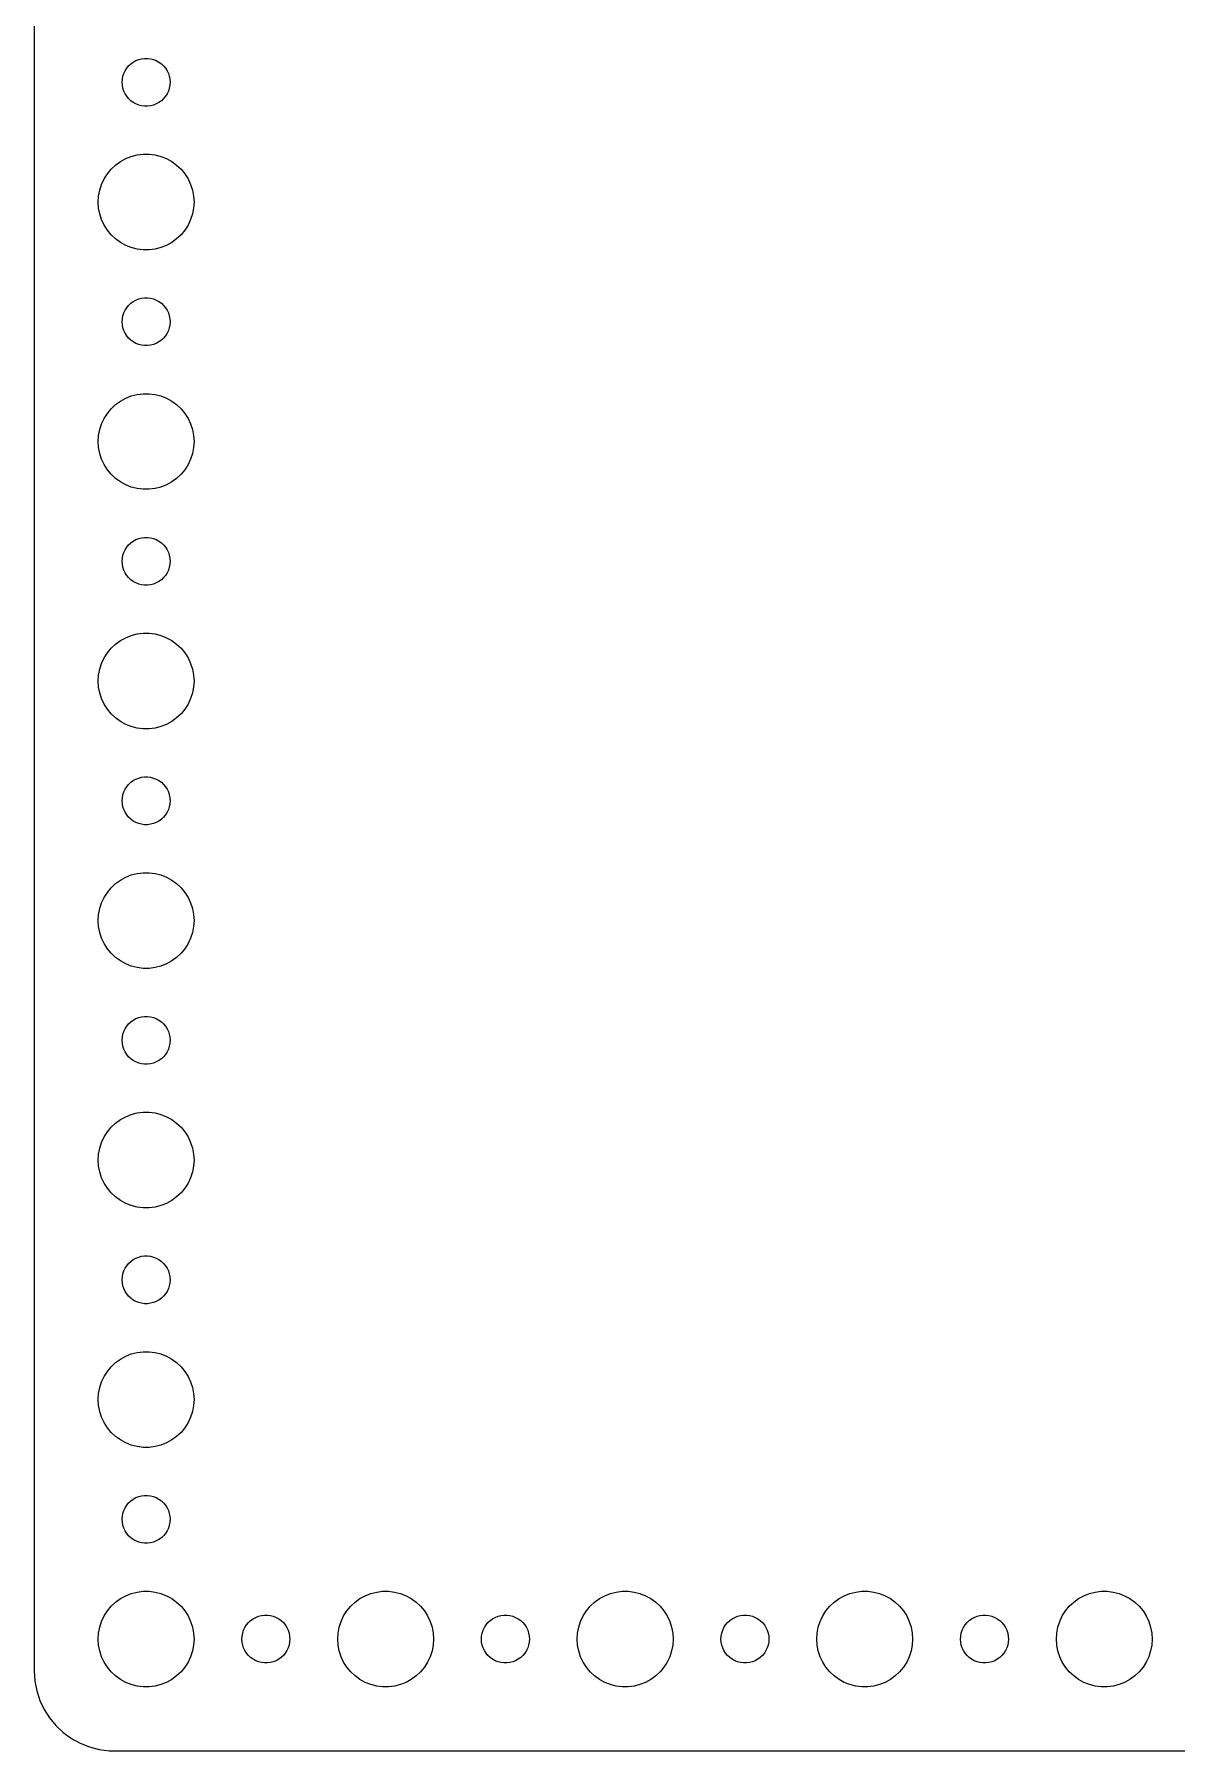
# Model space of a CAD drawing. Header units: metres. Extents: x -150 to 150, y -112 to 112.
# Drawn here: x -149.5 to -78, y -112 to -4.5 of the extents above; entities that cross this region are included whole.
import ezdxf

# ---------------------------------------------------------------- set-up
doc = ezdxf.new("R2010")
doc.units = ezdxf.units.M

msp = doc.modelspace()

# ---------------------------------------------------------------- linework, layer by layer
for p, q in [((-149.5, 107), (-149.5, -107)), ((-143.593, -6.47318), (-143.456, -6.34422)), ((-143.456, -6.34422), (-143.304, -6.23351)), ((-143.304, -6.23351), (-143.139, -6.14275)), ((-143.139, -6.14275), (-142.964, -6.07341)), ((-142.964, -6.07341), (-142.781, -6.02657)), ((-142.781, -6.02657), (-142.594, -6.00294)), ((-142.594, -6.00294), (-142.406, -6.00294)), ((-142.406, -6.00294), (-142.219, -6.02657)), ((-142.219, -6.02657), (-142.036, -6.07341)), ((-142.036, -6.07341), (-141.861, -6.14275)), ((-141.861, -6.14275), (-141.696, -6.23351)), ((-141.696, -6.23351), (-141.544, -6.34422)), ((-141.544, -6.34422), (-141.407, -6.47318)), ((-144, -7.5), (-143.988, -7.312)), ((-143.988, -7.68799), (-144, -7.5)), ((-143.988, -7.312), (-143.953, -7.12695)), ((-143.953, -7.12695), (-143.895, -6.9478)), ((-143.895, -6.9478), (-143.814, -6.77736)), ((-143.814, -6.77736), (-143.714, -6.61832)), ((-143.714, -6.61832), (-143.593, -6.47318)), ((-141.407, -6.47318), (-141.286, -6.61832)), ((-141.286, -6.61832), (-141.186, -6.77736)), ((-141.186, -6.77736), (-141.105, -6.9478)), ((-141.105, -6.9478), (-141.047, -7.12695)), ((-141.047, -7.12695), (-141.012, -7.312)), ((-141.012, -7.312), (-141, -7.5)), ((-141, -7.5), (-141.012, -7.68799)), ((-143.953, -7.87303), (-143.988, -7.68799)), ((-143.895, -8.05219), (-143.953, -7.87303)), ((-143.814, -8.22263), (-143.895, -8.05219)), ((-143.714, -8.38167), (-143.814, -8.22263)), ((-143.593, -8.52681), (-143.714, -8.38167)), ((-143.456, -8.65576), (-143.593, -8.52681)), ((-141.407, -8.52681), (-141.544, -8.65576)), ((-141.286, -8.38167), (-141.407, -8.52681)), ((-141.186, -8.22263), (-141.286, -8.38167)), ((-141.105, -8.05219), (-141.186, -8.22263)), ((-141.047, -7.87303), (-141.105, -8.05219)), ((-141.012, -7.68799), (-141.047, -7.87303)), ((-143.304, -8.76648), (-143.456, -8.65576)), ((-143.139, -8.85724), (-143.304, -8.76648)), ((-142.964, -8.92657), (-143.139, -8.85724)), ((-142.781, -8.97342), (-142.964, -8.92657)), ((-142.594, -8.99704), (-142.781, -8.97342)), ((-142.406, -8.99704), (-142.594, -8.99704)), ((-142.219, -8.97342), (-142.406, -8.99704)), ((-142.036, -8.92657), (-142.219, -8.97342)), ((-141.861, -8.85724), (-142.036, -8.92657)), ((-141.696, -8.76648), (-141.861, -8.85724)), ((-141.544, -8.65576), (-141.696, -8.76648)), ((-144.687, -12.9464), (-144.412, -12.6884)), ((-144.412, -12.6884), (-144.107, -12.467)), ((-144.107, -12.467), (-143.777, -12.2855)), ((-143.777, -12.2855), (-143.427, -12.1468)), ((-143.427, -12.1468), (-143.062, -12.0531)), ((-143.062, -12.0531), (-142.688, -12.0059)), ((-142.688, -12.0059), (-142.312, -12.0059)), ((-142.312, -12.0059), (-141.938, -12.0531)), ((-141.938, -12.0531), (-141.573, -12.1468)), ((-141.573, -12.1468), (-141.223, -12.2855)), ((-141.223, -12.2855), (-140.893, -12.467)), ((-140.893, -12.467), (-140.588, -12.6884)), ((-140.588, -12.6884), (-140.313, -12.9464)), ((-145.406, -14.2539), (-145.289, -13.8956)), ((-145.289, -13.8956), (-145.129, -13.5547)), ((-145.129, -13.5547), (-144.927, -13.2366)), ((-144.927, -13.2366), (-144.687, -12.9464)), ((-140.313, -12.9464), (-140.073, -13.2366)), ((-140.073, -13.2366), (-139.871, -13.5547)), ((-139.871, -13.5547), (-139.711, -13.8956)), ((-139.711, -13.8956), (-139.594, -14.2539)), ((-145.5, -15), (-145.476, -14.624)), ((-145.476, -15.376), (-145.5, -15)), ((-145.476, -14.624), (-145.406, -14.2539)), ((-139.594, -14.2539), (-139.524, -14.624)), ((-139.524, -14.624), (-139.5, -15)), ((-139.5, -15), (-139.524, -15.376)), ((-145.406, -15.7461), (-145.476, -15.376)), ((-145.289, -16.1044), (-145.406, -15.7461)), ((-145.129, -16.4453), (-145.289, -16.1044)), ((-139.711, -16.1044), (-139.871, -16.4453)), ((-139.594, -15.7461), (-139.711, -16.1044)), ((-139.524, -15.376), (-139.594, -15.7461)), ((-144.927, -16.7634), (-145.129, -16.4453)), ((-144.687, -17.0536), (-144.927, -16.7634)), ((-144.412, -17.3115), (-144.687, -17.0536)), ((-140.313, -17.0536), (-140.588, -17.3115)), ((-140.073, -16.7634), (-140.313, -17.0536)), ((-139.871, -16.4453), (-140.073, -16.7634)), ((-144.107, -17.533), (-144.412, -17.3115)), ((-143.777, -17.7145), (-144.107, -17.533)), ((-143.427, -17.8532), (-143.777, -17.7145)), ((-143.062, -17.9469), (-143.427, -17.8532)), ((-142.688, -17.9941), (-143.062, -17.9469)), ((-142.312, -17.9941), (-142.688, -17.9941)), ((-141.938, -17.9469), (-142.312, -17.9941)), ((-141.573, -17.8532), (-141.938, -17.9469)), ((-141.223, -17.7145), (-141.573, -17.8532)), ((-140.893, -17.533), (-141.223, -17.7145)), ((-140.588, -17.3115), (-140.893, -17.533)), ((-143.714, -21.6183), (-143.593, -21.4732)), ((-143.593, -21.4732), (-143.456, -21.3442)), ((-143.456, -21.3442), (-143.304, -21.2335)), ((-143.304, -21.2335), (-143.139, -21.1427)), ((-143.139, -21.1427), (-142.964, -21.0734)), ((-142.964, -21.0734), (-142.781, -21.0266)), ((-142.781, -21.0266), (-142.594, -21.003)), ((-142.594, -21.003), (-142.406, -21.003)), ((-142.406, -21.003), (-142.219, -21.0266)), ((-142.219, -21.0266), (-142.036, -21.0734)), ((-142.036, -21.0734), (-141.861, -21.1427)), ((-141.861, -21.1427), (-141.696, -21.2335)), ((-141.696, -21.2335), (-141.544, -21.3442)), ((-141.544, -21.3442), (-141.407, -21.4732)), ((-141.407, -21.4732), (-141.286, -21.6183)), ((-144, -22.5), (-143.988, -22.312)), ((-143.988, -22.688), (-144, -22.5)), ((-143.988, -22.312), (-143.953, -22.127)), ((-143.953, -22.127), (-143.895, -21.9478)), ((-143.895, -21.9478), (-143.814, -21.7774)), ((-143.814, -21.7774), (-143.714, -21.6183)), ((-141.286, -21.6183), (-141.186, -21.7774)), ((-141.186, -21.7774), (-141.105, -21.9478)), ((-141.105, -21.9478), (-141.047, -22.127)), ((-141.047, -22.127), (-141.012, -22.312)), ((-141.012, -22.312), (-141, -22.5)), ((-141, -22.5), (-141.012, -22.688)), ((-143.953, -22.873), (-143.988, -22.688)), ((-143.895, -23.0522), (-143.953, -22.873)), ((-143.814, -23.2226), (-143.895, -23.0522)), ((-143.714, -23.3817), (-143.814, -23.2226)), ((-143.593, -23.5268), (-143.714, -23.3817)), ((-143.456, -23.6558), (-143.593, -23.5268)), ((-141.407, -23.5268), (-141.544, -23.6558)), ((-141.286, -23.3817), (-141.407, -23.5268)), ((-141.186, -23.2226), (-141.286, -23.3817)), ((-141.105, -23.0522), (-141.186, -23.2226)), ((-141.047, -22.873), (-141.105, -23.0522)), ((-141.012, -22.688), (-141.047, -22.873)), ((-143.304, -23.7665), (-143.456, -23.6558)), ((-143.139, -23.8572), (-143.304, -23.7665)), ((-142.964, -23.9266), (-143.139, -23.8572)), ((-142.781, -23.9734), (-142.964, -23.9266)), ((-142.594, -23.997), (-142.781, -23.9734)), ((-142.406, -23.997), (-142.594, -23.997)), ((-142.219, -23.9734), (-142.406, -23.997)), ((-142.036, -23.9266), (-142.219, -23.9734)), ((-141.861, -23.8572), (-142.036, -23.9266)), ((-141.696, -23.7665), (-141.861, -23.8572)), ((-141.544, -23.6558), (-141.696, -23.7665)), ((-144.927, -28.2366), (-144.687, -27.9464)), ((-144.687, -27.9464), (-144.412, -27.6884)), ((-144.412, -27.6884), (-144.107, -27.467)), ((-144.107, -27.467), (-143.777, -27.2855)), ((-143.777, -27.2855), (-143.427, -27.1468)), ((-143.427, -27.1468), (-143.062, -27.0531)), ((-143.062, -27.0531), (-142.688, -27.0059)), ((-142.688, -27.0059), (-142.312, -27.0059)), ((-142.312, -27.0059), (-141.938, -27.0531)), ((-141.938, -27.0531), (-141.573, -27.1468)), ((-141.573, -27.1468), (-141.223, -27.2855)), ((-141.223, -27.2855), (-140.893, -27.467)), ((-140.893, -27.467), (-140.588, -27.6884)), ((-140.588, -27.6884), (-140.313, -27.9464)), ((-140.313, -27.9464), (-140.073, -28.2366)), ((-145.406, -29.2539), (-145.289, -28.8956)), ((-145.289, -28.8956), (-145.129, -28.5547)), ((-145.129, -28.5547), (-144.927, -28.2366)), ((-140.073, -28.2366), (-139.871, -28.5547)), ((-139.871, -28.5547), (-139.711, -28.8956)), ((-139.711, -28.8956), (-139.594, -29.2539)), ((-145.5, -30), (-145.476, -29.624)), ((-145.476, -30.376), (-145.5, -30)), ((-145.476, -29.624), (-145.406, -29.2539)), ((-139.594, -29.2539), (-139.524, -29.624)), ((-139.524, -29.624), (-139.5, -30)), ((-139.5, -30), (-139.524, -30.376)), ((-145.406, -30.7461), (-145.476, -30.376)), ((-145.289, -31.1044), (-145.406, -30.7461)), ((-145.129, -31.4453), (-145.289, -31.1044)), ((-139.711, -31.1044), (-139.871, -31.4453)), ((-139.594, -30.7461), (-139.711, -31.1044)), ((-139.524, -30.376), (-139.594, -30.7461)), ((-144.927, -31.7634), (-145.129, -31.4453)), ((-144.687, -32.0536), (-144.927, -31.7634)), ((-144.412, -32.3115), (-144.687, -32.0536)), ((-140.313, -32.0536), (-140.588, -32.3115)), ((-140.073, -31.7634), (-140.313, -32.0536)), ((-139.871, -31.4453), (-140.073, -31.7634)), ((-144.107, -32.533), (-144.412, -32.3115)), ((-143.777, -32.7145), (-144.107, -32.533)), ((-143.427, -32.8532), (-143.777, -32.7145)), ((-143.062, -32.9469), (-143.427, -32.8532)), ((-142.688, -32.9941), (-143.062, -32.9469)), ((-142.312, -32.9941), (-142.688, -32.9941)), ((-141.938, -32.9469), (-142.312, -32.9941)), ((-141.573, -32.8532), (-141.938, -32.9469)), ((-141.223, -32.7145), (-141.573, -32.8532)), ((-140.893, -32.533), (-141.223, -32.7145)), ((-140.588, -32.3115), (-140.893, -32.533)), ((-143.714, -36.6183), (-143.593, -36.4732)), ((-143.593, -36.4732), (-143.456, -36.3442)), ((-143.456, -36.3442), (-143.304, -36.2335)), ((-143.304, -36.2335), (-143.139, -36.1428)), ((-143.139, -36.1428), (-142.964, -36.0734)), ((-142.964, -36.0734), (-142.781, -36.0266)), ((-142.781, -36.0266), (-142.594, -36.003)), ((-142.594, -36.003), (-142.406, -36.003)), ((-142.406, -36.003), (-142.219, -36.0266)), ((-142.219, -36.0266), (-142.036, -36.0734)), ((-142.036, -36.0734), (-141.861, -36.1428)), ((-141.861, -36.1428), (-141.696, -36.2335)), ((-141.696, -36.2335), (-141.544, -36.3442)), ((-141.544, -36.3442), (-141.407, -36.4732)), ((-141.407, -36.4732), (-141.286, -36.6183)), ((-144, -37.5), (-143.988, -37.312)), ((-143.988, -37.688), (-144, -37.5)), ((-143.988, -37.312), (-143.953, -37.127)), ((-143.953, -37.127), (-143.895, -36.9478)), ((-143.895, -36.9478), (-143.814, -36.7774)), ((-143.814, -36.7774), (-143.714, -36.6183)), ((-141.286, -36.6183), (-141.186, -36.7774)), ((-141.186, -36.7774), (-141.105, -36.9478)), ((-141.105, -36.9478), (-141.047, -37.127)), ((-141.047, -37.127), (-141.012, -37.312)), ((-141.012, -37.312), (-141, -37.5)), ((-141, -37.5), (-141.012, -37.688)), ((-143.953, -37.873), (-143.988, -37.688)), ((-143.895, -38.0522), (-143.953, -37.873)), ((-143.814, -38.2226), (-143.895, -38.0522)), ((-143.714, -38.3817), (-143.814, -38.2226)), ((-143.593, -38.5268), (-143.714, -38.3817)), ((-143.456, -38.6558), (-143.593, -38.5268)), ((-143.304, -38.7665), (-143.456, -38.6558)), ((-141.544, -38.6558), (-141.696, -38.7665)), ((-141.407, -38.5268), (-141.544, -38.6558)), ((-141.286, -38.3817), (-141.407, -38.5268)), ((-141.186, -38.2226), (-141.286, -38.3817)), ((-141.105, -38.0522), (-141.186, -38.2226)), ((-141.047, -37.873), (-141.105, -38.0522)), ((-141.012, -37.688), (-141.047, -37.873)), ((-143.139, -38.8572), (-143.304, -38.7665)), ((-142.964, -38.9266), (-143.139, -38.8572)), ((-142.781, -38.9734), (-142.964, -38.9266)), ((-142.594, -38.997), (-142.781, -38.9734)), ((-142.406, -38.997), (-142.594, -38.997)), ((-142.219, -38.9734), (-142.406, -38.997)), ((-142.036, -38.9266), (-142.219, -38.9734)), ((-141.861, -38.8572), (-142.036, -38.9266)), ((-141.696, -38.7665), (-141.861, -38.8572)), ((-144.927, -43.2366), (-144.687, -42.9464)), ((-144.687, -42.9464), (-144.412, -42.6885)), ((-144.412, -42.6885), (-144.107, -42.467)), ((-144.107, -42.467), (-143.777, -42.2855)), ((-143.777, -42.2855), (-143.427, -42.1468)), ((-143.427, -42.1468), (-143.062, -42.0531)), ((-143.062, -42.0531), (-142.688, -42.0059)), ((-142.688, -42.0059), (-142.312, -42.0059)), ((-142.312, -42.0059), (-141.938, -42.0531)), ((-141.938, -42.0531), (-141.573, -42.1468)), ((-141.573, -42.1468), (-141.223, -42.2855)), ((-141.223, -42.2855), (-140.893, -42.467)), ((-140.893, -42.467), (-140.588, -42.6885)), ((-140.588, -42.6885), (-140.313, -42.9464)), ((-140.313, -42.9464), (-140.073, -43.2366)), ((-145.406, -44.2539), (-145.289, -43.8956)), ((-145.289, -43.8956), (-145.129, -43.5547)), ((-145.129, -43.5547), (-144.927, -43.2366)), ((-140.073, -43.2366), (-139.871, -43.5547)), ((-139.871, -43.5547), (-139.711, -43.8956)), ((-139.711, -43.8956), (-139.594, -44.2539)), ((-145.5, -45), (-145.476, -44.624)), ((-145.476, -45.376), (-145.5, -45)), ((-145.476, -44.624), (-145.406, -44.2539)), ((-139.594, -44.2539), (-139.524, -44.624)), ((-139.524, -44.624), (-139.5, -45)), ((-139.5, -45), (-139.524, -45.376)), ((-145.406, -45.7461), (-145.476, -45.376)), ((-145.289, -46.1044), (-145.406, -45.7461)), ((-145.129, -46.4453), (-145.289, -46.1044)), ((-139.711, -46.1044), (-139.871, -46.4453)), ((-139.594, -45.7461), (-139.711, -46.1044)), ((-139.524, -45.376), (-139.594, -45.7461)), ((-144.927, -46.7634), (-145.129, -46.4453)), ((-144.687, -47.0536), (-144.927, -46.7634)), ((-144.412, -47.3115), (-144.687, -47.0536)), ((-140.313, -47.0536), (-140.588, -47.3115)), ((-140.073, -46.7634), (-140.313, -47.0536)), ((-139.871, -46.4453), (-140.073, -46.7634)), ((-144.107, -47.533), (-144.412, -47.3115)), ((-143.777, -47.7145), (-144.107, -47.533)), ((-143.427, -47.8532), (-143.777, -47.7145)), ((-143.062, -47.9469), (-143.427, -47.8532)), ((-142.688, -47.9941), (-143.062, -47.9469)), ((-142.312, -47.9941), (-142.688, -47.9941)), ((-141.938, -47.9469), (-142.312, -47.9941)), ((-141.573, -47.8532), (-141.938, -47.9469)), ((-141.223, -47.7145), (-141.573, -47.8532)), ((-140.893, -47.533), (-141.223, -47.7145)), ((-140.588, -47.3115), (-140.893, -47.533)), ((-143.714, -51.6183), (-143.593, -51.4732)), ((-143.593, -51.4732), (-143.456, -51.3442)), ((-143.456, -51.3442), (-143.304, -51.2335)), ((-143.304, -51.2335), (-143.139, -51.1428)), ((-143.139, -51.1428), (-142.964, -51.0734)), ((-142.964, -51.0734), (-142.781, -51.0266)), ((-142.781, -51.0266), (-142.594, -51.003)), ((-142.594, -51.003), (-142.406, -51.003)), ((-142.406, -51.003), (-142.219, -51.0266)), ((-142.219, -51.0266), (-142.036, -51.0734)), ((-142.036, -51.0734), (-141.861, -51.1428)), ((-141.861, -51.1428), (-141.696, -51.2335)), ((-141.696, -51.2335), (-141.544, -51.3442)), ((-141.544, -51.3442), (-141.407, -51.4732)), ((-141.407, -51.4732), (-141.286, -51.6183)), ((-144, -52.5), (-143.988, -52.312)), ((-143.988, -52.688), (-144, -52.5)), ((-143.988, -52.312), (-143.953, -52.127)), ((-143.953, -52.127), (-143.895, -51.9478)), ((-143.895, -51.9478), (-143.814, -51.7774)), ((-143.814, -51.7774), (-143.714, -51.6183)), ((-141.286, -51.6183), (-141.186, -51.7774)), ((-141.186, -51.7774), (-141.105, -51.9478)), ((-141.105, -51.9478), (-141.047, -52.127)), ((-141.047, -52.127), (-141.012, -52.312)), ((-141.012, -52.312), (-141, -52.5)), ((-141, -52.5), (-141.012, -52.688)), ((-143.953, -52.873), (-143.988, -52.688)), ((-143.895, -53.0522), (-143.953, -52.873)), ((-143.814, -53.2226), (-143.895, -53.0522)), ((-143.714, -53.3817), (-143.814, -53.2226)), ((-143.593, -53.5268), (-143.714, -53.3817)), ((-143.456, -53.6558), (-143.593, -53.5268)), ((-143.304, -53.7665), (-143.456, -53.6558)), ((-141.544, -53.6558), (-141.696, -53.7665)), ((-141.407, -53.5268), (-141.544, -53.6558)), ((-141.286, -53.3817), (-141.407, -53.5268)), ((-141.186, -53.2226), (-141.286, -53.3817)), ((-141.105, -53.0522), (-141.186, -53.2226)), ((-141.047, -52.873), (-141.105, -53.0522)), ((-141.012, -52.688), (-141.047, -52.873)), ((-143.139, -53.8572), (-143.304, -53.7665)), ((-142.964, -53.9266), (-143.139, -53.8572)), ((-142.781, -53.9734), (-142.964, -53.9266)), ((-142.594, -53.997), (-142.781, -53.9734)), ((-142.406, -53.997), (-142.594, -53.997)), ((-142.219, -53.9734), (-142.406, -53.997)), ((-142.036, -53.9266), (-142.219, -53.9734)), ((-141.861, -53.8572), (-142.036, -53.9266)), ((-141.696, -53.7665), (-141.861, -53.8572)), ((-144.927, -58.2366), (-144.687, -57.9464)), ((-144.687, -57.9464), (-144.412, -57.6885)), ((-144.412, -57.6885), (-144.107, -57.467)), ((-144.107, -57.467), (-143.777, -57.2855)), ((-143.777, -57.2855), (-143.427, -57.1468)), ((-143.427, -57.1468), (-143.062, -57.0531)), ((-143.062, -57.0531), (-142.688, -57.0059)), ((-142.688, -57.0059), (-142.312, -57.0059)), ((-142.312, -57.0059), (-141.938, -57.0531)), ((-141.938, -57.0531), (-141.573, -57.1468)), ((-141.573, -57.1468), (-141.223, -57.2855)), ((-141.223, -57.2855), (-140.893, -57.467)), ((-140.893, -57.467), (-140.588, -57.6885)), ((-140.588, -57.6885), (-140.313, -57.9464)), ((-140.313, -57.9464), (-140.073, -58.2366)), ((-145.406, -59.2539), (-145.289, -58.8956)), ((-145.289, -58.8956), (-145.129, -58.5547)), ((-145.129, -58.5547), (-144.927, -58.2366)), ((-140.073, -58.2366), (-139.871, -58.5547)), ((-139.871, -58.5547), (-139.711, -58.8956)), ((-139.711, -58.8956), (-139.594, -59.2539)), ((-145.5, -60), (-145.476, -59.624)), ((-145.476, -60.376), (-145.5, -60)), ((-145.476, -59.624), (-145.406, -59.2539)), ((-139.594, -59.2539), (-139.524, -59.624)), ((-139.524, -59.624), (-139.5, -60)), ((-139.5, -60), (-139.524, -60.376)), ((-145.406, -60.7461), (-145.476, -60.376)), ((-145.289, -61.1044), (-145.406, -60.7461)), ((-145.129, -61.4453), (-145.289, -61.1044)), ((-139.711, -61.1044), (-139.871, -61.4453)), ((-139.594, -60.7461), (-139.711, -61.1044)), ((-139.524, -60.376), (-139.594, -60.7461)), ((-144.927, -61.7634), (-145.129, -61.4453)), ((-144.687, -62.0536), (-144.927, -61.7634)), ((-144.412, -62.3115), (-144.687, -62.0536)), ((-144.107, -62.533), (-144.412, -62.3115)), ((-140.588, -62.3115), (-140.893, -62.533)), ((-140.313, -62.0536), (-140.588, -62.3115)), ((-140.073, -61.7634), (-140.313, -62.0536)), ((-139.871, -61.4453), (-140.073, -61.7634)), ((-143.777, -62.7145), (-144.107, -62.533)), ((-143.427, -62.8532), (-143.777, -62.7145)), ((-143.062, -62.9469), (-143.427, -62.8532)), ((-142.688, -62.9941), (-143.062, -62.9469)), ((-142.312, -62.9941), (-142.688, -62.9941)), ((-141.938, -62.9469), (-142.312, -62.9941)), ((-141.573, -62.8532), (-141.938, -62.9469)), ((-141.223, -62.7145), (-141.573, -62.8532)), ((-140.893, -62.533), (-141.223, -62.7145)), ((-143.814, -66.7774), (-143.714, -66.6183)), ((-143.714, -66.6183), (-143.593, -66.4732)), ((-143.593, -66.4732), (-143.456, -66.3442)), ((-143.456, -66.3442), (-143.304, -66.2335)), ((-143.304, -66.2335), (-143.139, -66.1428)), ((-143.139, -66.1428), (-142.964, -66.0734)), ((-142.964, -66.0734), (-142.781, -66.0266)), ((-142.781, -66.0266), (-142.594, -66.003)), ((-142.594, -66.003), (-142.406, -66.003)), ((-142.406, -66.003), (-142.219, -66.0266)), ((-142.219, -66.0266), (-142.036, -66.0734)), ((-142.036, -66.0734), (-141.861, -66.1428)), ((-141.861, -66.1428), (-141.696, -66.2335)), ((-141.696, -66.2335), (-141.544, -66.3442)), ((-141.544, -66.3442), (-141.407, -66.4732)), ((-141.407, -66.4732), (-141.286, -66.6183)), ((-141.286, -66.6183), (-141.186, -66.7774)), ((-144, -67.5), (-143.988, -67.312)), ((-143.988, -67.688), (-144, -67.5)), ((-143.988, -67.312), (-143.953, -67.127)), ((-143.953, -67.873), (-143.988, -67.688)), ((-143.953, -67.127), (-143.895, -66.9478)), ((-143.895, -66.9478), (-143.814, -66.7774)), ((-141.186, -66.7774), (-141.105, -66.9478)), ((-141.105, -66.9478), (-141.047, -67.127)), ((-141.047, -67.127), (-141.012, -67.312)), ((-141.012, -67.688), (-141.047, -67.873)), ((-141.012, -67.312), (-141, -67.5)), ((-141, -67.5), (-141.012, -67.688)), ((-143.895, -68.0522), (-143.953, -67.873)), ((-143.814, -68.2226), (-143.895, -68.0522)), ((-143.714, -68.3817), (-143.814, -68.2226)), ((-143.593, -68.5268), (-143.714, -68.3817)), ((-143.456, -68.6558), (-143.593, -68.5268)), ((-143.304, -68.7665), (-143.456, -68.6558)), ((-143.139, -68.8572), (-143.304, -68.7665)), ((-141.696, -68.7665), (-141.861, -68.8572)), ((-141.544, -68.6558), (-141.696, -68.7665)), ((-141.407, -68.5268), (-141.544, -68.6558)), ((-141.286, -68.3817), (-141.407, -68.5268)), ((-141.186, -68.2226), (-141.286, -68.3817)), ((-141.105, -68.0522), (-141.186, -68.2226)), ((-141.047, -67.873), (-141.105, -68.0522)), ((-142.964, -68.9266), (-143.139, -68.8572)), ((-142.781, -68.9734), (-142.964, -68.9266)), ((-142.594, -68.997), (-142.781, -68.9734)), ((-142.406, -68.997), (-142.594, -68.997)), ((-142.219, -68.9734), (-142.406, -68.997)), ((-142.036, -68.9266), (-142.219, -68.9734)), ((-141.861, -68.8572), (-142.036, -68.9266)), ((-143.062, -72.0531), (-142.688, -72.0059)), ((-142.688, -72.0059), (-142.312, -72.0059)), ((-142.312, -72.0059), (-141.938, -72.0531)), ((-144.927, -73.2366), (-144.687, -72.9464)), ((-144.687, -72.9464), (-144.412, -72.6885)), ((-144.412, -72.6885), (-144.107, -72.467)), ((-144.107, -72.467), (-143.777, -72.2855)), ((-143.777, -72.2855), (-143.427, -72.1468)), ((-143.427, -72.1468), (-143.062, -72.0531)), ((-141.938, -72.0531), (-141.573, -72.1468)), ((-141.573, -72.1468), (-141.223, -72.2855)), ((-141.223, -72.2855), (-140.893, -72.467)), ((-140.893, -72.467), (-140.588, -72.6885)), ((-140.588, -72.6885), (-140.313, -72.9464)), ((-140.313, -72.9464), (-140.073, -73.2366)), ((-145.406, -74.2539), (-145.289, -73.8956)), ((-145.289, -73.8956), (-145.129, -73.5547)), ((-145.129, -73.5547), (-144.927, -73.2366)), ((-140.073, -73.2366), (-139.871, -73.5547)), ((-139.871, -73.5547), (-139.711, -73.8956)), ((-139.711, -73.8956), (-139.594, -74.2539)), ((-145.5, -75), (-145.476, -74.624)), ((-145.476, -75.376), (-145.5, -75)), ((-145.476, -74.624), (-145.406, -74.2539)), ((-139.594, -74.2539), (-139.524, -74.624)), ((-139.524, -74.624), (-139.5, -75)), ((-139.5, -75), (-139.524, -75.376)), ((-145.406, -75.7461), (-145.476, -75.376)), ((-145.289, -76.1044), (-145.406, -75.7461)), ((-145.129, -76.4453), (-145.289, -76.1044)), ((-139.711, -76.1044), (-139.871, -76.4453)), ((-139.594, -75.7461), (-139.711, -76.1044)), ((-139.524, -75.376), (-139.594, -75.7461)), ((-144.927, -76.7634), (-145.129, -76.4453)), ((-144.687, -77.0536), (-144.927, -76.7634)), ((-144.412, -77.3115), (-144.687, -77.0536)), ((-144.107, -77.533), (-144.412, -77.3115)), ((-140.588, -77.3115), (-140.893, -77.533)), ((-140.313, -77.0536), (-140.588, -77.3115)), ((-140.073, -76.7634), (-140.313, -77.0536)), ((-139.871, -76.4453), (-140.073, -76.7634)), ((-143.777, -77.7145), (-144.107, -77.533)), ((-143.427, -77.8532), (-143.777, -77.7145)), ((-143.062, -77.9469), (-143.427, -77.8532)), ((-142.688, -77.9941), (-143.062, -77.9469)), ((-142.312, -77.9941), (-142.688, -77.9941)), ((-141.938, -77.9469), (-142.312, -77.9941)), ((-141.573, -77.8532), (-141.938, -77.9469)), ((-141.223, -77.7145), (-141.573, -77.8532)), ((-140.893, -77.533), (-141.223, -77.7145)), ((-143.814, -81.7774), (-143.714, -81.6183)), ((-143.714, -81.6183), (-143.593, -81.4732)), ((-143.593, -81.4732), (-143.456, -81.3442)), ((-143.456, -81.3442), (-143.304, -81.2335)), ((-143.304, -81.2335), (-143.139, -81.1428)), ((-143.139, -81.1428), (-142.964, -81.0734)), ((-142.964, -81.0734), (-142.781, -81.0266)), ((-142.781, -81.0266), (-142.594, -81.003)), ((-142.594, -81.003), (-142.406, -81.003)), ((-142.406, -81.003), (-142.219, -81.0266)), ((-142.219, -81.0266), (-142.036, -81.0734)), ((-142.036, -81.0734), (-141.861, -81.1428)), ((-141.861, -81.1428), (-141.696, -81.2335)), ((-141.696, -81.2335), (-141.544, -81.3442)), ((-141.544, -81.3442), (-141.407, -81.4732)), ((-141.407, -81.4732), (-141.286, -81.6183)), ((-141.286, -81.6183), (-141.186, -81.7774)), ((-144, -82.5), (-143.988, -82.312)), ((-143.988, -82.688), (-144, -82.5)), ((-143.988, -82.312), (-143.953, -82.127)), ((-143.953, -82.873), (-143.988, -82.688)), ((-143.953, -82.127), (-143.895, -81.9478)), ((-143.895, -81.9478), (-143.814, -81.7774)), ((-141.186, -81.7774), (-141.105, -81.9478)), ((-141.105, -81.9478), (-141.047, -82.127)), ((-141.047, -82.127), (-141.012, -82.312)), ((-141.012, -82.688), (-141.047, -82.873)), ((-141.012, -82.312), (-141, -82.5)), ((-141, -82.5), (-141.012, -82.688)), ((-143.895, -83.0522), (-143.953, -82.873)), ((-143.814, -83.2226), (-143.895, -83.0522)), ((-143.714, -83.3817), (-143.814, -83.2226)), ((-143.593, -83.5268), (-143.714, -83.3817)), ((-143.456, -83.6558), (-143.593, -83.5268)), ((-143.304, -83.7665), (-143.456, -83.6558)), ((-143.139, -83.8572), (-143.304, -83.7665)), ((-141.696, -83.7665), (-141.861, -83.8572)), ((-141.544, -83.6558), (-141.696, -83.7665)), ((-141.407, -83.5268), (-141.544, -83.6558)), ((-141.286, -83.3817), (-141.407, -83.5268)), ((-141.186, -83.2226), (-141.286, -83.3817)), ((-141.105, -83.0522), (-141.186, -83.2226)), ((-141.047, -82.873), (-141.105, -83.0522)), ((-142.964, -83.9266), (-143.139, -83.8572)), ((-142.781, -83.9734), (-142.964, -83.9266)), ((-142.594, -83.997), (-142.781, -83.9734)), ((-142.406, -83.997), (-142.594, -83.997)), ((-142.219, -83.9734), (-142.406, -83.997)), ((-142.036, -83.9266), (-142.219, -83.9734)), ((-141.861, -83.8572), (-142.036, -83.9266)), ((-143.427, -87.1468), (-143.062, -87.0531)), ((-143.062, -87.0531), (-142.688, -87.0059)), ((-142.688, -87.0059), (-142.312, -87.0059)), ((-142.312, -87.0059), (-141.938, -87.0531)), ((-141.938, -87.0531), (-141.573, -87.1468)), ((-144.927, -88.2366), (-144.687, -87.9464)), ((-144.687, -87.9464), (-144.412, -87.6885)), ((-144.412, -87.6885), (-144.107, -87.467)), ((-144.107, -87.467), (-143.777, -87.2855)), ((-143.777, -87.2855), (-143.427, -87.1468)), ((-141.573, -87.1468), (-141.223, -87.2855)), ((-141.223, -87.2855), (-140.893, -87.467)), ((-140.893, -87.467), (-140.588, -87.6885)), ((-140.588, -87.6885), (-140.313, -87.9464)), ((-140.313, -87.9464), (-140.073, -88.2366)), ((-145.406, -89.2539), (-145.289, -88.8956)), ((-145.289, -88.8956), (-145.129, -88.5547)), ((-145.129, -88.5547), (-144.927, -88.2366)), ((-140.073, -88.2366), (-139.871, -88.5547)), ((-139.871, -88.5547), (-139.711, -88.8956)), ((-139.711, -88.8956), (-139.594, -89.2539)), ((-145.5, -90), (-145.476, -89.624)), ((-145.476, -90.376), (-145.5, -90)), ((-145.476, -89.624), (-145.406, -89.2539)), ((-139.594, -89.2539), (-139.524, -89.624)), ((-139.524, -89.624), (-139.5, -90)), ((-139.5, -90), (-139.524, -90.376)), ((-145.406, -90.7461), (-145.476, -90.376)), ((-145.289, -91.1044), (-145.406, -90.7461)), ((-145.129, -91.4453), (-145.289, -91.1044)), ((-139.711, -91.1044), (-139.871, -91.4453)), ((-139.594, -90.7461), (-139.711, -91.1044)), ((-139.524, -90.376), (-139.594, -90.7461)), ((-144.927, -91.7634), (-145.129, -91.4453)), ((-144.687, -92.0536), (-144.927, -91.7634)), ((-144.412, -92.3115), (-144.687, -92.0536)), ((-144.107, -92.533), (-144.412, -92.3115)), ((-140.588, -92.3115), (-140.893, -92.533)), ((-140.313, -92.0536), (-140.588, -92.3115)), ((-140.073, -91.7634), (-140.313, -92.0536)), ((-139.871, -91.4453), (-140.073, -91.7634)), ((-143.777, -92.7145), (-144.107, -92.533)), ((-143.427, -92.8532), (-143.777, -92.7145)), ((-143.062, -92.9469), (-143.427, -92.8532)), ((-142.688, -92.9941), (-143.062, -92.9469)), ((-142.312, -92.9941), (-142.688, -92.9941)), ((-141.938, -92.9469), (-142.312, -92.9941)), ((-141.573, -92.8532), (-141.938, -92.9469)), ((-141.223, -92.7145), (-141.573, -92.8532)), ((-140.893, -92.533), (-141.223, -92.7145)), ((-143.814, -96.7774), (-143.714, -96.6183)), ((-143.714, -96.6183), (-143.593, -96.4732)), ((-143.593, -96.4732), (-143.456, -96.3442)), ((-143.456, -96.3442), (-143.304, -96.2335)), ((-143.304, -96.2335), (-143.139, -96.1428)), ((-143.139, -96.1428), (-142.964, -96.0734)), ((-142.964, -96.0734), (-142.781, -96.0266)), ((-142.781, -96.0266), (-142.594, -96.003)), ((-142.594, -96.003), (-142.406, -96.003)), ((-142.406, -96.003), (-142.219, -96.0266)), ((-142.219, -96.0266), (-142.036, -96.0734)), ((-142.036, -96.0734), (-141.861, -96.1428)), ((-141.861, -96.1428), (-141.696, -96.2335)), ((-141.696, -96.2335), (-141.544, -96.3442)), ((-141.544, -96.3442), (-141.407, -96.4732)), ((-141.407, -96.4732), (-141.286, -96.6183)), ((-141.286, -96.6183), (-141.186, -96.7774)), ((-144, -97.5), (-143.988, -97.312)), ((-143.988, -97.688), (-144, -97.5)), ((-143.988, -97.312), (-143.953, -97.127)), ((-143.953, -97.873), (-143.988, -97.688)), ((-143.953, -97.127), (-143.895, -96.9478)), ((-143.895, -96.9478), (-143.814, -96.7774)), ((-141.186, -96.7774), (-141.105, -96.9478)), ((-141.105, -96.9478), (-141.047, -97.127)), ((-141.047, -97.127), (-141.012, -97.312)), ((-141.012, -97.688), (-141.047, -97.873)), ((-141.012, -97.312), (-141, -97.5)), ((-141, -97.5), (-141.012, -97.688)), ((-143.895, -98.0522), (-143.953, -97.873)), ((-143.814, -98.2226), (-143.895, -98.0522)), ((-143.714, -98.3817), (-143.814, -98.2226)), ((-143.593, -98.5268), (-143.714, -98.3817)), ((-143.456, -98.6558), (-143.593, -98.5268)), ((-143.304, -98.7665), (-143.456, -98.6558)), ((-143.139, -98.8572), (-143.304, -98.7665)), ((-142.964, -98.9266), (-143.139, -98.8572)), ((-141.861, -98.8572), (-142.036, -98.9266)), ((-141.696, -98.7665), (-141.861, -98.8572)), ((-141.544, -98.6558), (-141.696, -98.7665)), ((-141.407, -98.5268), (-141.544, -98.6558)), ((-141.286, -98.3817), (-141.407, -98.5268)), ((-141.186, -98.2226), (-141.286, -98.3817)), ((-141.105, -98.0522), (-141.186, -98.2226)), ((-141.047, -97.873), (-141.105, -98.0522)), ((-142.781, -98.9734), (-142.964, -98.9266)), ((-142.594, -98.997), (-142.781, -98.9734)), ((-142.406, -98.997), (-142.594, -98.997)), ((-142.219, -98.9734), (-142.406, -98.997)), ((-142.036, -98.9266), (-142.219, -98.9734)), ((-143.427, -102.147), (-143.062, -102.053)), ((-143.062, -102.053), (-142.688, -102.006)), ((-142.688, -102.006), (-142.312, -102.006)), ((-142.312, -102.006), (-141.938, -102.053)), ((-141.938, -102.053), (-141.573, -102.147)), ((-128.427, -102.147), (-128.062, -102.053)), ((-128.062, -102.053), (-127.688, -102.006)), ((-127.688, -102.006), (-127.312, -102.006)), ((-127.312, -102.006), (-126.938, -102.053)), ((-126.938, -102.053), (-126.573, -102.147)), ((-113.427, -102.147), (-113.062, -102.053)), ((-113.062, -102.053), (-112.688, -102.006)), ((-112.688, -102.006), (-112.312, -102.006)), ((-112.312, -102.006), (-111.938, -102.053)), ((-111.938, -102.053), (-111.573, -102.147)), ((-98.427, -102.147), (-98.0621, -102.053)), ((-98.0621, -102.053), (-97.6884, -102.006)), ((-97.6884, -102.006), (-97.3116, -102.006)), ((-97.3116, -102.006), (-96.9379, -102.053)), ((-96.9379, -102.053), (-96.573, -102.147)), ((-83.427, -102.147), (-83.0621, -102.053)), ((-83.0621, -102.053), (-82.6884, -102.006)), ((-82.6884, -102.006), (-82.3116, -102.006)), ((-82.3116, -102.006), (-81.9379, -102.053)), ((-81.9379, -102.053), (-81.573, -102.147)), ((-144.927, -103.237), (-144.687, -102.946)), ((-144.687, -102.946), (-144.412, -102.688)), ((-144.412, -102.688), (-144.107, -102.467)), ((-144.107, -102.467), (-143.777, -102.286)), ((-143.777, -102.286), (-143.427, -102.147)), ((-141.573, -102.147), (-141.223, -102.286)), ((-141.223, -102.286), (-140.893, -102.467)), ((-140.893, -102.467), (-140.588, -102.688)), ((-140.588, -102.688), (-140.313, -102.946)), ((-140.313, -102.946), (-140.073, -103.237)), ((-129.927, -103.237), (-129.687, -102.946)), ((-129.687, -102.946), (-129.412, -102.688)), ((-129.412, -102.688), (-129.107, -102.467)), ((-129.107, -102.467), (-128.777, -102.286)), ((-128.777, -102.286), (-128.427, -102.147)), ((-126.573, -102.147), (-126.223, -102.286)), ((-126.223, -102.286), (-125.893, -102.467)), ((-125.893, -102.467), (-125.588, -102.688)), ((-125.588, -102.688), (-125.313, -102.946)), ((-125.313, -102.946), (-125.073, -103.237)), ((-114.927, -103.237), (-114.687, -102.946)), ((-114.687, -102.946), (-114.412, -102.688)), ((-114.412, -102.688), (-114.107, -102.467)), ((-114.107, -102.467), (-113.777, -102.286)), ((-113.777, -102.286), (-113.427, -102.147)), ((-111.573, -102.147), (-111.223, -102.286)), ((-111.223, -102.286), (-110.893, -102.467)), ((-110.893, -102.467), (-110.588, -102.688)), ((-110.588, -102.688), (-110.313, -102.946)), ((-110.313, -102.946), (-110.073, -103.237)), ((-99.927, -103.237), (-99.6869, -102.946)), ((-99.6869, -102.946), (-99.4123, -102.688)), ((-99.4123, -102.688), (-99.1075, -102.467)), ((-99.1075, -102.467), (-98.7773, -102.286)), ((-98.7773, -102.286), (-98.427, -102.147)), ((-96.573, -102.147), (-96.2227, -102.286)), ((-96.2227, -102.286), (-95.8925, -102.467)), ((-95.8925, -102.467), (-95.5877, -102.688)), ((-95.5877, -102.688), (-95.3131, -102.946)), ((-95.3131, -102.946), (-95.073, -103.237)), ((-84.927, -103.237), (-84.6869, -102.946)), ((-84.6869, -102.946), (-84.4123, -102.688)), ((-84.4123, -102.688), (-84.1075, -102.467)), ((-84.1075, -102.467), (-83.7773, -102.286)), ((-83.7773, -102.286), (-83.427, -102.147)), ((-81.573, -102.147), (-81.2227, -102.286)), ((-81.2227, -102.286), (-80.8925, -102.467)), ((-80.8925, -102.467), (-80.5877, -102.688)), ((-80.5877, -102.688), (-80.3131, -102.946)), ((-80.3131, -102.946), (-80.073, -103.237)), ((-145.476, -104.624), (-145.406, -104.254)), ((-145.406, -104.254), (-145.289, -103.896)), ((-145.289, -103.896), (-145.129, -103.555)), ((-145.129, -103.555), (-144.927, -103.237)), ((-140.073, -103.237), (-139.871, -103.555)), ((-139.871, -103.555), (-139.711, -103.896)), ((-139.711, -103.896), (-139.594, -104.254)), ((-139.594, -104.254), (-139.524, -104.624)), ((-136.314, -104.277), (-136.214, -104.118)), ((-136.214, -104.118), (-136.093, -103.973)), ((-136.093, -103.973), (-135.956, -103.844)), ((-135.956, -103.844), (-135.804, -103.734)), ((-135.804, -103.734), (-135.639, -103.643)), ((-135.639, -103.643), (-135.464, -103.573)), ((-135.464, -103.573), (-135.281, -103.527)), ((-135.281, -103.527), (-135.094, -103.503)), ((-135.094, -103.503), (-134.906, -103.503)), ((-134.906, -103.503), (-134.719, -103.527)), ((-134.719, -103.527), (-134.536, -103.573)), ((-134.536, -103.573), (-134.361, -103.643)), ((-134.361, -103.643), (-134.196, -103.734)), ((-134.196, -103.734), (-134.044, -103.844)), ((-134.044, -103.844), (-133.907, -103.973)), ((-133.907, -103.973), (-133.786, -104.118)), ((-133.786, -104.118), (-133.686, -104.277)), ((-130.476, -104.624), (-130.406, -104.254)), ((-130.406, -104.254), (-130.289, -103.896)), ((-130.289, -103.896), (-130.129, -103.555)), ((-130.129, -103.555), (-129.927, -103.237)), ((-125.073, -103.237), (-124.871, -103.555)), ((-124.871, -103.555), (-124.711, -103.896)), ((-124.711, -103.896), (-124.594, -104.254)), ((-124.594, -104.254), (-124.524, -104.624)), ((-121.314, -104.277), (-121.214, -104.118)), ((-121.214, -104.118), (-121.093, -103.973)), ((-121.093, -103.973), (-120.956, -103.844)), ((-120.956, -103.844), (-120.804, -103.734)), ((-120.804, -103.734), (-120.639, -103.643)), ((-120.639, -103.643), (-120.464, -103.573)), ((-120.464, -103.573), (-120.281, -103.527)), ((-120.281, -103.527), (-120.094, -103.503)), ((-120.094, -103.503), (-119.906, -103.503)), ((-119.906, -103.503), (-119.719, -103.527)), ((-119.719, -103.527), (-119.536, -103.573)), ((-119.536, -103.573), (-119.361, -103.643)), ((-119.361, -103.643), (-119.196, -103.734)), ((-119.196, -103.734), (-119.044, -103.844)), ((-119.044, -103.844), (-118.907, -103.973)), ((-118.907, -103.973), (-118.786, -104.118)), ((-118.786, -104.118), (-118.686, -104.277)), ((-115.476, -104.624), (-115.406, -104.254)), ((-115.406, -104.254), (-115.289, -103.896)), ((-115.289, -103.896), (-115.129, -103.555)), ((-115.129, -103.555), (-114.927, -103.237)), ((-110.073, -103.237), (-109.871, -103.555)), ((-109.871, -103.555), (-109.711, -103.896)), ((-109.711, -103.896), (-109.594, -104.254)), ((-109.594, -104.254), (-109.524, -104.624)), ((-106.314, -104.277), (-106.214, -104.118)), ((-106.214, -104.118), (-106.093, -103.973)), ((-106.093, -103.973), (-105.956, -103.844)), ((-105.956, -103.844), (-105.804, -103.734)), ((-105.804, -103.734), (-105.639, -103.643)), ((-105.639, -103.643), (-105.464, -103.573)), ((-105.464, -103.573), (-105.281, -103.527)), ((-105.281, -103.527), (-105.094, -103.503)), ((-105.094, -103.503), (-104.906, -103.503)), ((-104.906, -103.503), (-104.719, -103.527)), ((-104.719, -103.527), (-104.536, -103.573)), ((-104.536, -103.573), (-104.361, -103.643)), ((-104.361, -103.643), (-104.196, -103.734)), ((-104.196, -103.734), (-104.044, -103.844)), ((-104.044, -103.844), (-103.907, -103.973)), ((-103.907, -103.973), (-103.786, -104.118)), ((-103.786, -104.118), (-103.686, -104.277)), ((-100.476, -104.624), (-100.406, -104.254)), ((-100.406, -104.254), (-100.289, -103.896)), ((-100.289, -103.896), (-100.129, -103.555)), ((-100.129, -103.555), (-99.927, -103.237)), ((-95.073, -103.237), (-94.8711, -103.555)), ((-94.8711, -103.555), (-94.7107, -103.896)), ((-94.7107, -103.896), (-94.5943, -104.254)), ((-94.5943, -104.254), (-94.5237, -104.624)), ((-91.3145, -104.277), (-91.2135, -104.118)), ((-91.2135, -104.118), (-91.0934, -103.973)), ((-91.0934, -103.973), (-90.9561, -103.844)), ((-90.9561, -103.844), (-90.8037, -103.734)), ((-90.8037, -103.734), (-90.6387, -103.643)), ((-90.6387, -103.643), (-90.4635, -103.573)), ((-90.4635, -103.573), (-90.2811, -103.527)), ((-90.2811, -103.527), (-90.0942, -103.503)), ((-90.0942, -103.503), (-89.9058, -103.503)), ((-89.9058, -103.503), (-89.7189, -103.527)), ((-89.7189, -103.527), (-89.5365, -103.573)), ((-89.5365, -103.573), (-89.3613, -103.643)), ((-89.3613, -103.643), (-89.1963, -103.734)), ((-89.1963, -103.734), (-89.0439, -103.844)), ((-89.0439, -103.844), (-88.9065, -103.973)), ((-88.9065, -103.973), (-88.7865, -104.118)), ((-88.7865, -104.118), (-88.6855, -104.277)), ((-85.4763, -104.624), (-85.4057, -104.254)), ((-85.4057, -104.254), (-85.2893, -103.896)), ((-85.2893, -103.896), (-85.1289, -103.555)), ((-85.1289, -103.555), (-84.927, -103.237)), ((-80.073, -103.237), (-79.8711, -103.555)), ((-79.8711, -103.555), (-79.7107, -103.896)), ((-79.7107, -103.896), (-79.5943, -104.254)), ((-79.5943, -104.254), (-79.5237, -104.624)), ((-145.5, -105), (-145.476, -104.624)), ((-145.476, -105.376), (-145.5, -105)), ((-139.524, -104.624), (-139.5, -105)), ((-139.5, -105), (-139.524, -105.376)), ((-136.5, -105), (-136.488, -104.812)), ((-136.488, -105.188), (-136.5, -105)), ((-136.488, -104.812), (-136.453, -104.627)), ((-136.453, -105.373), (-136.488, -105.188)), ((-136.453, -104.627), (-136.395, -104.448)), ((-136.395, -104.448), (-136.314, -104.277)), ((-133.686, -104.277), (-133.605, -104.448)), ((-133.605, -104.448), (-133.547, -104.627)), ((-133.547, -104.627), (-133.512, -104.812)), ((-133.512, -105.188), (-133.547, -105.373)), ((-133.512, -104.812), (-133.5, -105)), ((-133.5, -105), (-133.512, -105.188)), ((-130.5, -105), (-130.476, -104.624)), ((-130.476, -105.376), (-130.5, -105)), ((-124.524, -104.624), (-124.5, -105)), ((-124.5, -105), (-124.524, -105.376)), ((-121.5, -105), (-121.488, -104.812)), ((-121.488, -105.188), (-121.5, -105)), ((-121.488, -104.812), (-121.453, -104.627)), ((-121.453, -105.373), (-121.488, -105.188)), ((-121.453, -104.627), (-121.395, -104.448)), ((-121.395, -104.448), (-121.314, -104.277)), ((-118.686, -104.277), (-118.605, -104.448)), ((-118.605, -104.448), (-118.547, -104.627)), ((-118.547, -104.627), (-118.512, -104.812)), ((-118.512, -105.188), (-118.547, -105.373)), ((-118.512, -104.812), (-118.5, -105)), ((-118.5, -105), (-118.512, -105.188)), ((-115.5, -105), (-115.476, -104.624)), ((-115.476, -105.376), (-115.5, -105)), ((-109.524, -104.624), (-109.5, -105)), ((-109.5, -105), (-109.524, -105.376)), ((-106.5, -105), (-106.488, -104.812)), ((-106.488, -105.188), (-106.5, -105)), ((-106.488, -104.812), (-106.453, -104.627)), ((-106.453, -105.373), (-106.488, -105.188)), ((-106.453, -104.627), (-106.395, -104.448)), ((-106.395, -104.448), (-106.314, -104.277)), ((-103.686, -104.277), (-103.605, -104.448)), ((-103.605, -104.448), (-103.547, -104.627)), ((-103.547, -104.627), (-103.512, -104.812)), ((-103.512, -105.188), (-103.547, -105.373)), ((-103.512, -104.812), (-103.5, -105)), ((-103.5, -105), (-103.512, -105.188)), ((-100.5, -105), (-100.476, -104.624)), ((-100.476, -105.376), (-100.5, -105)), ((-94.5237, -104.624), (-94.5, -105)), ((-94.5, -105), (-94.5237, -105.376)), ((-91.5, -105), (-91.4882, -104.812)), ((-91.4882, -105.188), (-91.5, -105)), ((-91.4882, -104.812), (-91.4529, -104.627)), ((-91.4529, -105.373), (-91.4882, -105.188)), ((-91.4529, -104.627), (-91.3947, -104.448)), ((-91.3947, -104.448), (-91.3145, -104.277)), ((-88.6855, -104.277), (-88.6053, -104.448)), ((-88.6053, -104.448), (-88.5471, -104.627)), ((-88.5471, -104.627), (-88.5118, -104.812)), ((-88.5118, -105.188), (-88.5471, -105.373)), ((-88.5118, -104.812), (-88.5, -105)), ((-88.5, -105), (-88.5118, -105.188)), ((-85.5, -105), (-85.4763, -104.624)), ((-85.4763, -105.376), (-85.5, -105)), ((-79.5237, -104.624), (-79.5, -105)), ((-79.5, -105), (-79.5237, -105.376)), ((-145.406, -105.746), (-145.476, -105.376)), ((-145.289, -106.104), (-145.406, -105.746)), ((-145.129, -106.445), (-145.289, -106.104)), ((-139.711, -106.104), (-139.871, -106.445)), ((-139.594, -105.746), (-139.711, -106.104)), ((-139.524, -105.376), (-139.594, -105.746)), ((-136.395, -105.552), (-136.453, -105.373)), ((-136.314, -105.723), (-136.395, -105.552)), ((-136.214, -105.882), (-136.314, -105.723)), ((-136.093, -106.027), (-136.214, -105.882)), ((-135.956, -106.156), (-136.093, -106.027)), ((-135.804, -106.266), (-135.956, -106.156)), ((-135.639, -106.357), (-135.804, -106.266)), ((-135.464, -106.427), (-135.639, -106.357)), ((-134.361, -106.357), (-134.536, -106.427)), ((-134.196, -106.266), (-134.361, -106.357)), ((-134.044, -106.156), (-134.196, -106.266)), ((-133.907, -106.027), (-134.044, -106.156)), ((-133.786, -105.882), (-133.907, -106.027)), ((-133.686, -105.723), (-133.786, -105.882)), ((-133.605, -105.552), (-133.686, -105.723)), ((-133.547, -105.373), (-133.605, -105.552)), ((-130.406, -105.746), (-130.476, -105.376)), ((-130.289, -106.104), (-130.406, -105.746)), ((-130.129, -106.445), (-130.289, -106.104)), ((-124.711, -106.104), (-124.871, -106.445)), ((-124.594, -105.746), (-124.711, -106.104)), ((-124.524, -105.376), (-124.594, -105.746)), ((-121.395, -105.552), (-121.453, -105.373)), ((-121.314, -105.723), (-121.395, -105.552)), ((-121.214, -105.882), (-121.314, -105.723)), ((-121.093, -106.027), (-121.214, -105.882)), ((-120.956, -106.156), (-121.093, -106.027)), ((-120.804, -106.266), (-120.956, -106.156)), ((-120.639, -106.357), (-120.804, -106.266)), ((-120.464, -106.427), (-120.639, -106.357)), ((-119.361, -106.357), (-119.536, -106.427)), ((-119.196, -106.266), (-119.361, -106.357)), ((-119.044, -106.156), (-119.196, -106.266)), ((-118.907, -106.027), (-119.044, -106.156)), ((-118.786, -105.882), (-118.907, -106.027)), ((-118.686, -105.723), (-118.786, -105.882)), ((-118.605, -105.552), (-118.686, -105.723)), ((-118.547, -105.373), (-118.605, -105.552)), ((-115.406, -105.746), (-115.476, -105.376)), ((-115.289, -106.104), (-115.406, -105.746)), ((-115.129, -106.445), (-115.289, -106.104)), ((-109.711, -106.104), (-109.871, -106.445)), ((-109.594, -105.746), (-109.711, -106.104)), ((-109.524, -105.376), (-109.594, -105.746)), ((-106.395, -105.552), (-106.453, -105.373)), ((-106.314, -105.723), (-106.395, -105.552)), ((-106.214, -105.882), (-106.314, -105.723)), ((-106.093, -106.027), (-106.214, -105.882)), ((-105.956, -106.156), (-106.093, -106.027)), ((-105.804, -106.266), (-105.956, -106.156)), ((-105.639, -106.357), (-105.804, -106.266)), ((-105.464, -106.427), (-105.639, -106.357)), ((-104.361, -106.357), (-104.536, -106.427)), ((-104.196, -106.266), (-104.361, -106.357)), ((-104.044, -106.156), (-104.196, -106.266)), ((-103.907, -106.027), (-104.044, -106.156)), ((-103.786, -105.882), (-103.907, -106.027)), ((-103.686, -105.723), (-103.786, -105.882)), ((-103.605, -105.552), (-103.686, -105.723)), ((-103.547, -105.373), (-103.605, -105.552)), ((-100.406, -105.746), (-100.476, -105.376)), ((-100.289, -106.104), (-100.406, -105.746)), ((-100.129, -106.445), (-100.289, -106.104)), ((-94.7107, -106.104), (-94.8711, -106.445)), ((-94.5943, -105.746), (-94.7107, -106.104)), ((-94.5237, -105.376), (-94.5943, -105.746)), ((-91.3947, -105.552), (-91.4529, -105.373)), ((-91.3145, -105.723), (-91.3947, -105.552)), ((-91.2135, -105.882), (-91.3145, -105.723)), ((-91.0934, -106.027), (-91.2135, -105.882)), ((-90.9561, -106.156), (-91.0934, -106.027)), ((-90.8037, -106.266), (-90.9561, -106.156)), ((-90.6387, -106.357), (-90.8037, -106.266)), ((-90.4635, -106.427), (-90.6387, -106.357)), ((-89.3613, -106.357), (-89.5365, -106.427)), ((-89.1963, -106.266), (-89.3613, -106.357)), ((-89.0439, -106.156), (-89.1963, -106.266)), ((-88.9065, -106.027), (-89.0439, -106.156)), ((-88.7865, -105.882), (-88.9065, -106.027)), ((-88.6855, -105.723), (-88.7865, -105.882)), ((-88.6053, -105.552), (-88.6855, -105.723)), ((-88.5471, -105.373), (-88.6053, -105.552)), ((-85.4057, -105.746), (-85.4763, -105.376)), ((-85.2893, -106.104), (-85.4057, -105.746)), ((-85.1289, -106.445), (-85.2893, -106.104)), ((-79.7107, -106.104), (-79.8711, -106.445)), ((-79.5943, -105.746), (-79.7107, -106.104)), ((-79.5237, -105.376), (-79.5943, -105.746)), ((-149.5, -107), (-149.461, -107.627)), ((-144.927, -106.763), (-145.129, -106.445)), ((-144.687, -107.054), (-144.927, -106.763)), ((-144.412, -107.312), (-144.687, -107.054)), ((-144.107, -107.533), (-144.412, -107.312)), ((-140.588, -107.312), (-140.893, -107.533)), ((-140.313, -107.054), (-140.588, -107.312)), ((-140.073, -106.763), (-140.313, -107.054)), ((-139.871, -106.445), (-140.073, -106.763)), ((-135.281, -106.473), (-135.464, -106.427)), ((-135.094, -106.497), (-135.281, -106.473)), ((-134.906, -106.497), (-135.094, -106.497)), ((-134.719, -106.473), (-134.906, -106.497)), ((-134.536, -106.427), (-134.719, -106.473)), ((-129.927, -106.763), (-130.129, -106.445)), ((-129.687, -107.054), (-129.927, -106.763)), ((-129.412, -107.312), (-129.687, -107.054)), ((-129.107, -107.533), (-129.412, -107.312)), ((-125.588, -107.312), (-125.893, -107.533)), ((-125.313, -107.054), (-125.588, -107.312)), ((-125.073, -106.763), (-125.313, -107.054)), ((-124.871, -106.445), (-125.073, -106.763)), ((-120.281, -106.473), (-120.464, -106.427)), ((-120.094, -106.497), (-120.281, -106.473)), ((-119.906, -106.497), (-120.094, -106.497)), ((-119.719, -106.473), (-119.906, -106.497)), ((-119.536, -106.427), (-119.719, -106.473)), ((-114.927, -106.763), (-115.129, -106.445)), ((-114.687, -107.054), (-114.927, -106.763)), ((-114.412, -107.312), (-114.687, -107.054)), ((-114.107, -107.533), (-114.412, -107.312)), ((-110.588, -107.312), (-110.893, -107.533)), ((-110.313, -107.054), (-110.588, -107.312)), ((-110.073, -106.763), (-110.313, -107.054)), ((-109.871, -106.445), (-110.073, -106.763)), ((-105.281, -106.473), (-105.464, -106.427)), ((-105.094, -106.497), (-105.281, -106.473)), ((-104.906, -106.497), (-105.094, -106.497)), ((-104.719, -106.473), (-104.906, -106.497)), ((-104.536, -106.427), (-104.719, -106.473)), ((-99.927, -106.763), (-100.129, -106.445)), ((-99.6869, -107.054), (-99.927, -106.763)), ((-99.4123, -107.312), (-99.6869, -107.054)), ((-99.1075, -107.533), (-99.4123, -107.312)), ((-95.5877, -107.312), (-95.8925, -107.533)), ((-95.3131, -107.054), (-95.5877, -107.312)), ((-95.073, -106.763), (-95.3131, -107.054)), ((-94.8711, -106.445), (-95.073, -106.763)), ((-90.2811, -106.473), (-90.4635, -106.427)), ((-90.0942, -106.497), (-90.2811, -106.473)), ((-89.9058, -106.497), (-90.0942, -106.497)), ((-89.7189, -106.473), (-89.9058, -106.497)), ((-89.5365, -106.427), (-89.7189, -106.473)), ((-84.927, -106.763), (-85.1289, -106.445)), ((-84.6869, -107.054), (-84.927, -106.763)), ((-84.4123, -107.312), (-84.6869, -107.054)), ((-84.1075, -107.533), (-84.4123, -107.312)), ((-80.5877, -107.312), (-80.8925, -107.533)), ((-80.3131, -107.054), (-80.5877, -107.312)), ((-80.073, -106.763), (-80.3131, -107.054)), ((-79.8711, -106.445), (-80.073, -106.763)), ((-149.461, -107.627), (-149.343, -108.243)), ((-149.343, -108.243), (-149.149, -108.841)), ((-143.777, -107.714), (-144.107, -107.533)), ((-143.427, -107.853), (-143.777, -107.714)), ((-143.062, -107.947), (-143.427, -107.853)), ((-142.688, -107.994), (-143.062, -107.947)), ((-142.312, -107.994), (-142.688, -107.994)), ((-141.938, -107.947), (-142.312, -107.994)), ((-141.573, -107.853), (-141.938, -107.947)), ((-141.223, -107.714), (-141.573, -107.853)), ((-140.893, -107.533), (-141.223, -107.714)), ((-128.777, -107.714), (-129.107, -107.533)), ((-128.427, -107.853), (-128.777, -107.714)), ((-128.062, -107.947), (-128.427, -107.853)), ((-127.688, -107.994), (-128.062, -107.947)), ((-127.312, -107.994), (-127.688, -107.994)), ((-126.938, -107.947), (-127.312, -107.994)), ((-126.573, -107.853), (-126.938, -107.947)), ((-126.223, -107.714), (-126.573, -107.853)), ((-125.893, -107.533), (-126.223, -107.714)), ((-113.777, -107.714), (-114.107, -107.533)), ((-113.427, -107.853), (-113.777, -107.714)), ((-113.062, -107.947), (-113.427, -107.853)), ((-112.688, -107.994), (-113.062, -107.947)), ((-112.312, -107.994), (-112.688, -107.994)), ((-111.938, -107.947), (-112.312, -107.994)), ((-111.573, -107.853), (-111.938, -107.947)), ((-111.223, -107.714), (-111.573, -107.853)), ((-110.893, -107.533), (-111.223, -107.714)), ((-98.7773, -107.714), (-99.1075, -107.533)), ((-98.427, -107.853), (-98.7773, -107.714)), ((-98.0621, -107.947), (-98.427, -107.853)), ((-97.6884, -107.994), (-98.0621, -107.947)), ((-97.3116, -107.994), (-97.6884, -107.994)), ((-96.9379, -107.947), (-97.3116, -107.994)), ((-96.573, -107.853), (-96.9379, -107.947)), ((-96.2227, -107.714), (-96.573, -107.853)), ((-95.8925, -107.533), (-96.2227, -107.714)), ((-83.7773, -107.714), (-84.1075, -107.533)), ((-83.427, -107.853), (-83.7773, -107.714)), ((-83.0621, -107.947), (-83.427, -107.853)), ((-82.6884, -107.994), (-83.0621, -107.947)), ((-82.3116, -107.994), (-82.6884, -107.994)), ((-81.9379, -107.947), (-82.3116, -107.994)), ((-81.573, -107.853), (-81.9379, -107.947)), ((-81.2227, -107.714), (-81.573, -107.853)), ((-80.8925, -107.533), (-81.2227, -107.714)), ((-149.149, -108.841), (-148.882, -109.409)), ((-148.882, -109.409), (-148.545, -109.939)), ((-148.545, -109.939), (-148.145, -110.423)), ((-148.145, -110.423), (-147.687, -110.853)), ((-147.687, -110.853), (-147.179, -111.222)), ((-147.179, -111.222), (-146.629, -111.524)), ((-146.629, -111.524), (-146.045, -111.755)), ((-146.045, -111.755), (-145.437, -111.911)), ((-145.437, -111.911), (-144.814, -111.99)), ((-144.814, -111.99), (144.814, -111.99))]:
    msp.add_line(p, q)

doc.saveas('drawing.dxf')
